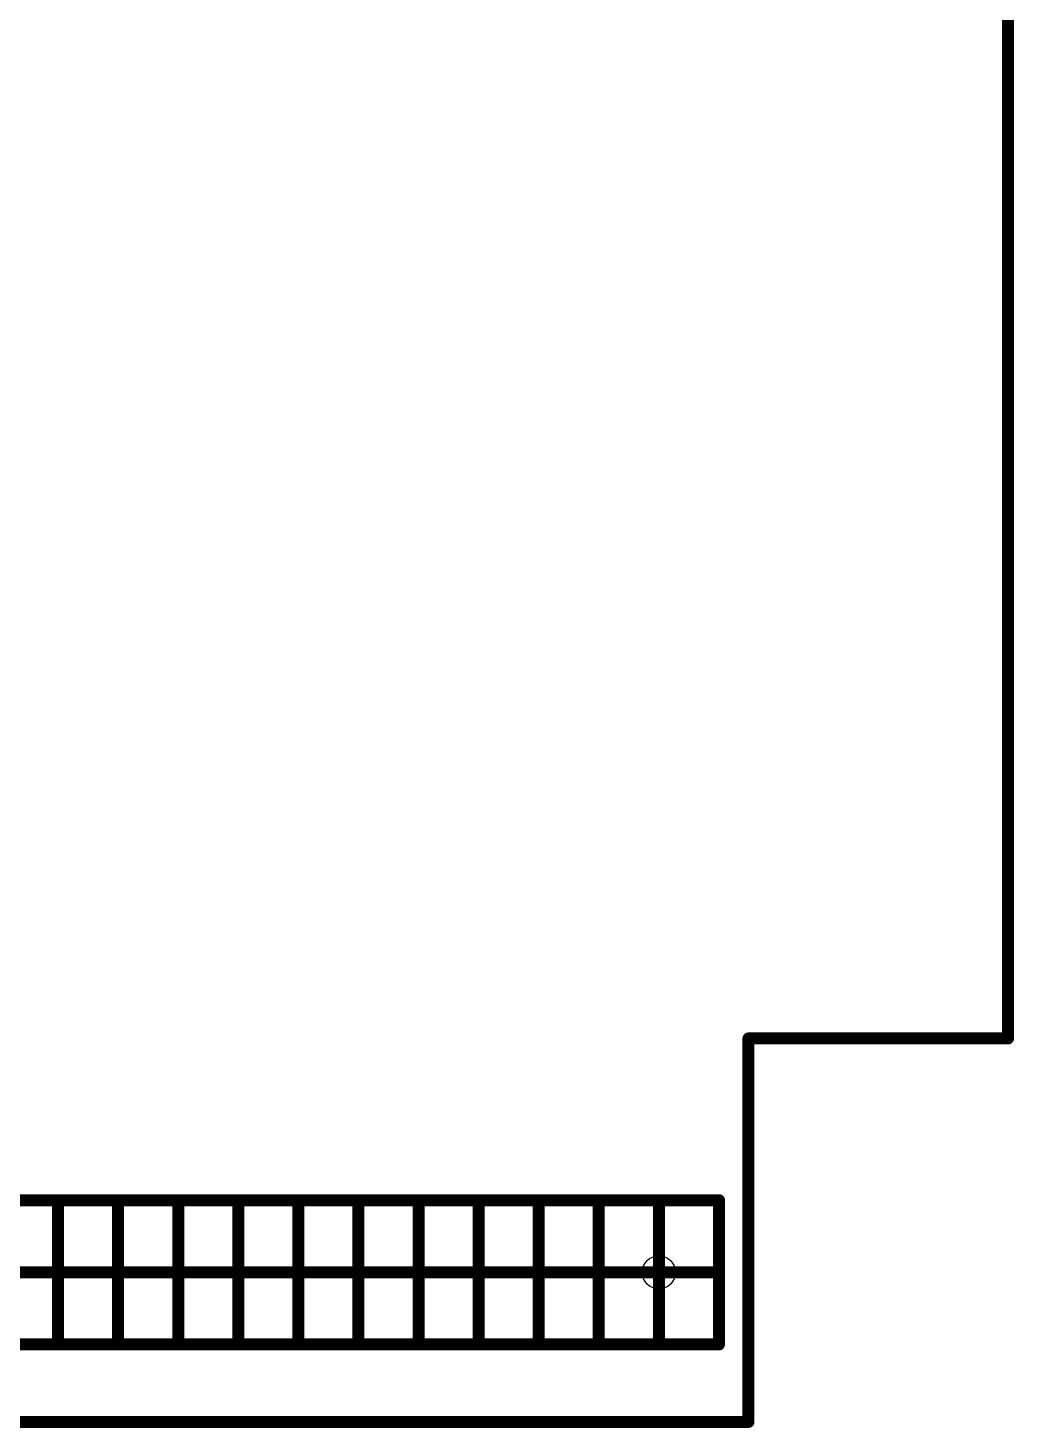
# Model space of a CAD drawing. Extents: x 0.1 to 65, y 0.1 to 59.9.
# Drawn here: x 44.13 to 64.97, y 0.08 to 29.65 of the extents above; entities that cross this region are included whole.
import ezdxf

# ---------------------------------------------------------------- set-up
doc = ezdxf.new("R2010")
doc.units = 0
for name, color, linetype in [('20', 178, 'CONTINUOUS'), ('22', 251, 'CONTINUOUS'), ('52', 251, 'CONTINUOUS')]:
    doc.layers.add(name, color=color, linetype=linetype)

msp = doc.modelspace()

# ---------------------------------------------------------------- linework, layer by layer
at = {"layer": '20', "const_width": 0.254}
for points in [[(64.8462, 51.6128), (64.8462, 8.3058)], [(64.8462, 8.3058), (59.3598, 8.3058)], [(59.3598, 8.3058), (59.3598, 0.2032)], [(59.3598, 0.2032), (25.1968, 0.2032)]]:
    msp.add_lwpolyline(points, dxfattribs=at)
at = {"layer": '20', "const_width": 0.127}
for points in [[(59.3598, 8.3693, 1), (59.3598, 8.2423)], [(59.4233, 8.3058, 1), (59.2963, 8.3058)], [(64.7827, 8.3058, 1), (64.9097, 8.3058)], [(64.8462, 8.2423, 1), (64.8462, 8.3693)], [(59.3598, 0.1397, 1), (59.3598, 0.2667)], [(59.2963, 0.2032, 1), (59.4233, 0.2032)]]:
    msp.add_lwpolyline(points, format="xyb", dxfattribs=at)
at = {"layer": '20'}
msp.add_circle((57.4675, 3.3655), 0.35, dxfattribs=at)
at = {"layer": '22', "const_width": 0.254}
for points in [[(44.6405, 4.8895), (44.7675, 4.8895)], [(44.7675, 4.8895), (44.8945, 4.8895)], [(44.7675, 4.8895), (44.7675, 3.3655)], [(45.9105, 4.8895), (46.0375, 4.8895)], [(46.0375, 4.8895), (46.1645, 4.8895)], [(46.0375, 4.8895), (46.0375, 3.3655)], [(47.1805, 4.8895), (47.3075, 4.8895)], [(47.3075, 4.8895), (47.4345, 4.8895)], [(47.3075, 4.8895), (47.3075, 3.3655)], [(48.4505, 4.8895), (48.5775, 4.8895)], [(48.5775, 4.8895), (48.7045, 4.8895)], [(48.5775, 4.8895), (48.5775, 3.3655)], [(49.7205, 4.8895), (49.8475, 4.8895)], [(49.8475, 4.8895), (49.9745, 4.8895)], [(49.8475, 4.8895), (49.8475, 3.3655)], [(50.9905, 4.8895), (51.1175, 4.8895)], [(51.1175, 4.8895), (51.2445, 4.8895)], [(51.1175, 4.8895), (51.1175, 3.3655)], [(52.2605, 4.8895), (52.3875, 4.8895)], [(52.3875, 4.8895), (52.5145, 4.8895)], [(52.3875, 4.8895), (52.3875, 3.3655)], [(53.5305, 4.8895), (53.6575, 4.8895)], [(53.6575, 4.8895), (53.7845, 4.8895)], [(53.6575, 4.8895), (53.6575, 3.3655)], [(54.8005, 4.8895), (54.9275, 4.8895)], [(54.9275, 4.8895), (55.0545, 4.8895)], [(54.9275, 4.8895), (54.9275, 3.3655)], [(56.0705, 4.8895), (56.1975, 4.8895)], [(56.1975, 4.8895), (56.3245, 4.8895)], [(56.1975, 4.8895), (56.1975, 3.3655)], [(57.3405, 4.8895), (57.4675, 4.8895)], [(57.4675, 4.8895), (57.5945, 4.8895)], [(57.4675, 4.8895), (57.4675, 3.3655)], [(58.7375, 4.8895), (58.6105, 4.8895)], [(58.7375, 3.3655), (58.7375, 4.8895)], [(43.4975, 3.3655), (44.7675, 3.3655)], [(44.7675, 3.3655), (46.0375, 3.3655)], [(44.7675, 3.3655), (44.7675, 1.8415)], [(46.0375, 3.3655), (47.3075, 3.3655)], [(46.0375, 3.3655), (46.0375, 1.8415)], [(47.3075, 3.3655), (48.5775, 3.3655)], [(47.3075, 3.3655), (47.3075, 1.8415)], [(48.5775, 3.3655), (49.8475, 3.3655)], [(48.5775, 3.3655), (48.5775, 1.8415)], [(49.8475, 3.3655), (51.1175, 3.3655)], [(49.8475, 3.3655), (49.8475, 1.8415)], [(51.1175, 3.3655), (52.3875, 3.3655)], [(51.1175, 3.3655), (51.1175, 1.8415)], [(52.3875, 3.3655), (53.6575, 3.3655)], [(52.3875, 3.3655), (52.3875, 1.8415)], [(53.6575, 3.3655), (54.9275, 3.3655)], [(53.6575, 3.3655), (53.6575, 1.8415)], [(54.9275, 3.3655), (56.1975, 3.3655)], [(54.9275, 3.3655), (54.9275, 1.8415)], [(56.1975, 3.3655), (57.4675, 3.3655)], [(56.1975, 3.3655), (56.1975, 1.8415)], [(57.4675, 3.3655), (58.7375, 3.3655)], [(57.4675, 3.3655), (57.4675, 1.8415)], [(58.7375, 1.8415), (58.7375, 3.3655)], [(44.6405, 1.8415), (44.7675, 1.8415)], [(44.7675, 1.8415), (44.8945, 1.8415)], [(45.9105, 1.8415), (46.0375, 1.8415)], [(46.0375, 1.8415), (46.1645, 1.8415)], [(47.1805, 1.8415), (47.3075, 1.8415)], [(47.3075, 1.8415), (47.4345, 1.8415)], [(48.4505, 1.8415), (48.5775, 1.8415)], [(48.5775, 1.8415), (48.7045, 1.8415)], [(49.7205, 1.8415), (49.8475, 1.8415)], [(49.8475, 1.8415), (49.9745, 1.8415)], [(50.9905, 1.8415), (51.1175, 1.8415)], [(51.1175, 1.8415), (51.2445, 1.8415)], [(52.2605, 1.8415), (52.3875, 1.8415)], [(52.3875, 1.8415), (52.5145, 1.8415)], [(53.5305, 1.8415), (53.6575, 1.8415)], [(53.6575, 1.8415), (53.7845, 1.8415)], [(54.8005, 1.8415), (54.9275, 1.8415)], [(54.9275, 1.8415), (55.0545, 1.8415)], [(56.0705, 1.8415), (56.1975, 1.8415)], [(56.1975, 1.8415), (56.3245, 1.8415)], [(57.3405, 1.8415), (57.4675, 1.8415)], [(57.4675, 1.8415), (57.5945, 1.8415)], [(58.6105, 1.8415), (58.7375, 1.8415)]]:
    msp.add_lwpolyline(points, dxfattribs=at)
at = {"layer": '22', "const_width": 0.127}
for points in [[(44.6405, 4.953, 1), (44.6405, 4.826)], [(44.7675, 4.953, 1), (44.7675, 4.826)], [(44.831, 4.8895, 1), (44.704, 4.8895)], [(44.7675, 4.826, 1), (44.7675, 4.953)], [(44.8945, 4.826, 1), (44.8945, 4.953)], [(45.9105, 4.953, 1), (45.9105, 4.826)], [(46.0375, 4.953, 1), (46.0375, 4.826)], [(46.101, 4.8895, 1), (45.974, 4.8895)], [(46.0375, 4.826, 1), (46.0375, 4.953)], [(46.1645, 4.826, 1), (46.1645, 4.953)], [(47.1805, 4.953, 1), (47.1805, 4.826)], [(47.3075, 4.953, 1), (47.3075, 4.826)], [(47.371, 4.8895, 1), (47.244, 4.8895)], [(47.3075, 4.826, 1), (47.3075, 4.953)], [(47.4345, 4.826, 1), (47.4345, 4.953)], [(48.4505, 4.953, 1), (48.4505, 4.826)], [(48.5775, 4.953, 1), (48.5775, 4.826)], [(48.641, 4.8895, 1), (48.514, 4.8895)], [(48.5775, 4.826, 1), (48.5775, 4.953)], [(48.7045, 4.826, 1), (48.7045, 4.953)], [(49.7205, 4.953, 1), (49.7205, 4.826)], [(49.8475, 4.953, 1), (49.8475, 4.826)], [(49.911, 4.8895, 1), (49.784, 4.8895)], [(49.8475, 4.826, 1), (49.8475, 4.953)], [(49.9745, 4.826, 1), (49.9745, 4.953)], [(50.9905, 4.953, 1), (50.9905, 4.826)], [(51.1175, 4.953, 1), (51.1175, 4.826)], [(51.181, 4.8895, 1), (51.054, 4.8895)], [(51.1175, 4.826, 1), (51.1175, 4.953)], [(51.2445, 4.826, 1), (51.2445, 4.953)], [(52.2605, 4.953, 1), (52.2605, 4.826)], [(52.3875, 4.953, 1), (52.3875, 4.826)], [(52.451, 4.8895, 1), (52.324, 4.8895)], [(52.3875, 4.826, 1), (52.3875, 4.953)], [(52.5145, 4.826, 1), (52.5145, 4.953)], [(53.5305, 4.953, 1), (53.5305, 4.826)], [(53.6575, 4.953, 1), (53.6575, 4.826)], [(53.721, 4.8895, 1), (53.594, 4.8895)], [(53.6575, 4.826, 1), (53.6575, 4.953)], [(53.7845, 4.826, 1), (53.7845, 4.953)], [(54.8005, 4.953, 1), (54.8005, 4.826)], [(54.9275, 4.953, 1), (54.9275, 4.826)], [(54.991, 4.8895, 1), (54.864, 4.8895)], [(54.9275, 4.826, 1), (54.9275, 4.953)], [(55.0545, 4.826, 1), (55.0545, 4.953)], [(56.0705, 4.953, 1), (56.0705, 4.826)], [(56.1975, 4.953, 1), (56.1975, 4.826)], [(56.261, 4.8895, 1), (56.134, 4.8895)], [(56.1975, 4.826, 1), (56.1975, 4.953)], [(56.3245, 4.826, 1), (56.3245, 4.953)], [(57.3405, 4.953, 1), (57.3405, 4.826)], [(57.4675, 4.953, 1), (57.4675, 4.826)], [(57.531, 4.8895, 1), (57.404, 4.8895)], [(57.4675, 4.826, 1), (57.4675, 4.953)], [(57.5945, 4.826, 1), (57.5945, 4.953)], [(58.6105, 4.953, 1), (58.6105, 4.826)], [(58.801, 4.8895, 1), (58.674, 4.8895)], [(58.7375, 4.826, 1), (58.7375, 4.953)], [(44.7675, 3.429, 1), (44.7675, 3.302)], [(44.831, 3.3655, 1), (44.704, 3.3655)], [(44.704, 3.3655, 1), (44.831, 3.3655)], [(44.7675, 3.302, 1), (44.7675, 3.429)], [(46.0375, 3.429, 1), (46.0375, 3.302)], [(46.101, 3.3655, 1), (45.974, 3.3655)], [(45.974, 3.3655, 1), (46.101, 3.3655)], [(46.0375, 3.302, 1), (46.0375, 3.429)], [(47.3075, 3.429, 1), (47.3075, 3.302)], [(47.371, 3.3655, 1), (47.244, 3.3655)], [(47.244, 3.3655, 1), (47.371, 3.3655)], [(47.3075, 3.302, 1), (47.3075, 3.429)], [(48.5775, 3.429, 1), (48.5775, 3.302)], [(48.641, 3.3655, 1), (48.514, 3.3655)], [(48.514, 3.3655, 1), (48.641, 3.3655)], [(48.5775, 3.302, 1), (48.5775, 3.429)], [(49.8475, 3.429, 1), (49.8475, 3.302)], [(49.911, 3.3655, 1), (49.784, 3.3655)], [(49.784, 3.3655, 1), (49.911, 3.3655)], [(49.8475, 3.302, 1), (49.8475, 3.429)], [(51.1175, 3.429, 1), (51.1175, 3.302)], [(51.181, 3.3655, 1), (51.054, 3.3655)], [(51.054, 3.3655, 1), (51.181, 3.3655)], [(51.1175, 3.302, 1), (51.1175, 3.429)], [(52.3875, 3.429, 1), (52.3875, 3.302)], [(52.451, 3.3655, 1), (52.324, 3.3655)], [(52.324, 3.3655, 1), (52.451, 3.3655)], [(52.3875, 3.302, 1), (52.3875, 3.429)], [(53.6575, 3.429, 1), (53.6575, 3.302)], [(53.721, 3.3655, 1), (53.594, 3.3655)], [(53.594, 3.3655, 1), (53.721, 3.3655)], [(53.6575, 3.302, 1), (53.6575, 3.429)], [(54.9275, 3.429, 1), (54.9275, 3.302)], [(54.991, 3.3655, 1), (54.864, 3.3655)], [(54.864, 3.3655, 1), (54.991, 3.3655)], [(54.9275, 3.302, 1), (54.9275, 3.429)], [(56.1975, 3.429, 1), (56.1975, 3.302)], [(56.261, 3.3655, 1), (56.134, 3.3655)], [(56.134, 3.3655, 1), (56.261, 3.3655)], [(56.1975, 3.302, 1), (56.1975, 3.429)], [(57.4675, 3.429, 1), (57.4675, 3.302)], [(57.531, 3.3655, 1), (57.404, 3.3655)], [(57.404, 3.3655, 1), (57.531, 3.3655)], [(57.4675, 3.302, 1), (57.4675, 3.429)], [(58.801, 3.3655, 1), (58.674, 3.3655)], [(58.674, 3.3655, 1), (58.801, 3.3655)], [(58.7375, 3.302, 1), (58.7375, 3.429)], [(44.6405, 1.905, 1), (44.6405, 1.778)], [(44.7675, 1.905, 1), (44.7675, 1.778)], [(44.704, 1.8415, 1), (44.831, 1.8415)], [(44.7675, 1.778, 1), (44.7675, 1.905)], [(44.8945, 1.778, 1), (44.8945, 1.905)], [(45.9105, 1.905, 1), (45.9105, 1.778)], [(46.0375, 1.905, 1), (46.0375, 1.778)], [(45.974, 1.8415, 1), (46.101, 1.8415)], [(46.0375, 1.778, 1), (46.0375, 1.905)], [(46.1645, 1.778, 1), (46.1645, 1.905)], [(47.1805, 1.905, 1), (47.1805, 1.778)], [(47.3075, 1.905, 1), (47.3075, 1.778)], [(47.244, 1.8415, 1), (47.371, 1.8415)], [(47.3075, 1.778, 1), (47.3075, 1.905)], [(47.4345, 1.778, 1), (47.4345, 1.905)], [(48.4505, 1.905, 1), (48.4505, 1.778)], [(48.5775, 1.905, 1), (48.5775, 1.778)], [(48.514, 1.8415, 1), (48.641, 1.8415)], [(48.5775, 1.778, 1), (48.5775, 1.905)], [(48.7045, 1.778, 1), (48.7045, 1.905)], [(49.7205, 1.905, 1), (49.7205, 1.778)], [(49.8475, 1.905, 1), (49.8475, 1.778)], [(49.784, 1.8415, 1), (49.911, 1.8415)], [(49.8475, 1.778, 1), (49.8475, 1.905)], [(49.9745, 1.778, 1), (49.9745, 1.905)], [(50.9905, 1.905, 1), (50.9905, 1.778)], [(51.1175, 1.905, 1), (51.1175, 1.778)], [(51.054, 1.8415, 1), (51.181, 1.8415)], [(51.1175, 1.778, 1), (51.1175, 1.905)], [(51.2445, 1.778, 1), (51.2445, 1.905)], [(52.2605, 1.905, 1), (52.2605, 1.778)], [(52.3875, 1.905, 1), (52.3875, 1.778)], [(52.324, 1.8415, 1), (52.451, 1.8415)], [(52.3875, 1.778, 1), (52.3875, 1.905)], [(52.5145, 1.778, 1), (52.5145, 1.905)], [(53.5305, 1.905, 1), (53.5305, 1.778)], [(53.6575, 1.905, 1), (53.6575, 1.778)], [(53.594, 1.8415, 1), (53.721, 1.8415)], [(53.6575, 1.778, 1), (53.6575, 1.905)], [(53.7845, 1.778, 1), (53.7845, 1.905)], [(54.8005, 1.905, 1), (54.8005, 1.778)], [(54.9275, 1.905, 1), (54.9275, 1.778)], [(54.864, 1.8415, 1), (54.991, 1.8415)], [(54.9275, 1.778, 1), (54.9275, 1.905)], [(55.0545, 1.778, 1), (55.0545, 1.905)], [(56.0705, 1.905, 1), (56.0705, 1.778)], [(56.1975, 1.905, 1), (56.1975, 1.778)], [(56.134, 1.8415, 1), (56.261, 1.8415)], [(56.1975, 1.778, 1), (56.1975, 1.905)], [(56.3245, 1.778, 1), (56.3245, 1.905)], [(57.3405, 1.905, 1), (57.3405, 1.778)], [(57.4675, 1.905, 1), (57.4675, 1.778)], [(57.404, 1.8415, 1), (57.531, 1.8415)], [(57.4675, 1.778, 1), (57.4675, 1.905)], [(57.5945, 1.778, 1), (57.5945, 1.905)], [(58.6105, 1.905, 1), (58.6105, 1.778)], [(58.674, 1.8415, 1), (58.801, 1.8415)], [(58.7375, 1.778, 1), (58.7375, 1.905)]]:
    msp.add_lwpolyline(points, format="xyb", dxfattribs=at)
at = {"layer": '52', "const_width": 0.254}
for points in [[(43.6245, 4.8895), (44.6405, 4.8895)], [(44.8945, 4.8895), (45.9105, 4.8895)], [(46.1645, 4.8895), (47.1805, 4.8895)], [(47.4345, 4.8895), (48.4505, 4.8895)], [(48.7045, 4.8895), (49.7205, 4.8895)], [(49.9745, 4.8895), (50.9905, 4.8895)], [(51.2445, 4.8895), (52.2605, 4.8895)], [(52.5145, 4.8895), (53.5305, 4.8895)], [(53.7845, 4.8895), (54.8005, 4.8895)], [(55.0545, 4.8895), (56.0705, 4.8895)], [(56.3245, 4.8895), (57.3405, 4.8895)], [(57.5945, 4.8895), (58.6105, 4.8895)], [(43.6245, 1.8415), (44.6405, 1.8415)], [(44.8945, 1.8415), (45.9105, 1.8415)], [(46.1645, 1.8415), (47.1805, 1.8415)], [(47.4345, 1.8415), (48.4505, 1.8415)], [(48.7045, 1.8415), (49.7205, 1.8415)], [(49.9745, 1.8415), (50.9905, 1.8415)], [(51.2445, 1.8415), (52.2605, 1.8415)], [(52.5145, 1.8415), (53.5305, 1.8415)], [(53.7845, 1.8415), (54.8005, 1.8415)], [(55.0545, 1.8415), (56.0705, 1.8415)], [(56.3245, 1.8415), (57.3405, 1.8415)], [(57.5945, 1.8415), (58.6105, 1.8415)]]:
    msp.add_lwpolyline(points, dxfattribs=at)
at = {"layer": '52', "const_width": 0.127}
for points in [[(44.6405, 4.826, 1), (44.6405, 4.953)], [(44.8945, 4.953, 1), (44.8945, 4.826)], [(45.9105, 4.826, 1), (45.9105, 4.953)], [(46.1645, 4.953, 1), (46.1645, 4.826)], [(47.1805, 4.826, 1), (47.1805, 4.953)], [(47.4345, 4.953, 1), (47.4345, 4.826)], [(48.4505, 4.826, 1), (48.4505, 4.953)], [(48.7045, 4.953, 1), (48.7045, 4.826)], [(49.7205, 4.826, 1), (49.7205, 4.953)], [(49.9745, 4.953, 1), (49.9745, 4.826)], [(50.9905, 4.826, 1), (50.9905, 4.953)], [(51.2445, 4.953, 1), (51.2445, 4.826)], [(52.2605, 4.826, 1), (52.2605, 4.953)], [(52.5145, 4.953, 1), (52.5145, 4.826)], [(53.5305, 4.826, 1), (53.5305, 4.953)], [(53.7845, 4.953, 1), (53.7845, 4.826)], [(54.8005, 4.826, 1), (54.8005, 4.953)], [(55.0545, 4.953, 1), (55.0545, 4.826)], [(56.0705, 4.826, 1), (56.0705, 4.953)], [(56.3245, 4.953, 1), (56.3245, 4.826)], [(57.3405, 4.826, 1), (57.3405, 4.953)], [(57.5945, 4.953, 1), (57.5945, 4.826)], [(58.6105, 4.826, 1), (58.6105, 4.953)], [(44.6405, 1.778, 1), (44.6405, 1.905)], [(44.8945, 1.905, 1), (44.8945, 1.778)], [(45.9105, 1.778, 1), (45.9105, 1.905)], [(46.1645, 1.905, 1), (46.1645, 1.778)], [(47.1805, 1.778, 1), (47.1805, 1.905)], [(47.4345, 1.905, 1), (47.4345, 1.778)], [(48.4505, 1.778, 1), (48.4505, 1.905)], [(48.7045, 1.905, 1), (48.7045, 1.778)], [(49.7205, 1.778, 1), (49.7205, 1.905)], [(49.9745, 1.905, 1), (49.9745, 1.778)], [(50.9905, 1.778, 1), (50.9905, 1.905)], [(51.2445, 1.905, 1), (51.2445, 1.778)], [(52.2605, 1.778, 1), (52.2605, 1.905)], [(52.5145, 1.905, 1), (52.5145, 1.778)], [(53.5305, 1.778, 1), (53.5305, 1.905)], [(53.7845, 1.905, 1), (53.7845, 1.778)], [(54.8005, 1.778, 1), (54.8005, 1.905)], [(55.0545, 1.905, 1), (55.0545, 1.778)], [(56.0705, 1.778, 1), (56.0705, 1.905)], [(56.3245, 1.905, 1), (56.3245, 1.778)], [(57.3405, 1.778, 1), (57.3405, 1.905)], [(57.5945, 1.905, 1), (57.5945, 1.778)], [(58.6105, 1.778, 1), (58.6105, 1.905)]]:
    msp.add_lwpolyline(points, format="xyb", dxfattribs=at)

doc.saveas('drawing.dxf')
